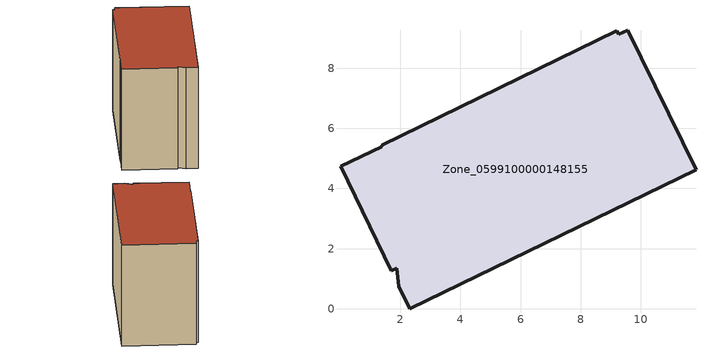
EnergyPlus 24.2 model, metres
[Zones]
Zone_0599100000148155
 floor ground (C_G): 2.32,0 1.96,0.75 1.88,1.35 1.71,1.27 0.01,4.74 1.39,5.39 1.38,5.44 9.2,9.24 9.26,9.12 9.56,9.26 11.83,4.62 z0
 wall outside (C_F): 9.56,9.26 9.26,9.12 9.2,9.24 1.38,5.44 1.39,5.39 0.01,4.74 1.71,1.27 1.88,1.35 1.96,0.75 2.32,0 11.83,4.62 9.56,9.26 z0:7.61
 roof outside (C_R): 1.96,0.75 2.32,0 11.83,4.62 9.56,9.26 9.26,9.12 9.2,9.24 1.38,5.44 1.39,5.39 0.01,4.74 1.71,1.27 1.88,1.35 z7.61
[BUILDING]
Pand.0599100000148155: North Axis=0; Terrain=City; Loads Convergence Tolerance Value=0.04; Temperature Convergence Tolerance Value=0.4; Solar Distribution=FullExterior; Maximum Number of Warmup Days=25; Minimum Number of Warmup Days=1
[Site:Location]
Rotterdam.The.Hague.AP_ZH_NLD Design_Conditions: Latitude=51.96; Longitude=4.45; Time Zone=1; Elevation=-4.5
[SITE:GROUNDTEMPERATURE:BUILDINGSURFACE]
18, 18, 18, 18, 18, 18, 18, 18, 18, 18, 18, 18
[MATERIAL] Thermal Absorptance=0.9; Solar Absorptance=0.7; Visible Absorptance=0.7
Name | Roughness | Thickness | Conductivity | Density | Specific Heat
G.TI.1975-1991 | MediumSmooth | 0.15 | 0.288461 | 540 | 1210
F.TI.1975-1991 | Rough | 0.3 | 0.230769 | 1920 | 840
R.TI.1975-1991 | MediumRough | 0.2 | 0.153846 | 1500 | 1000
[CONSTRUCTION]
C_G: G.TI.1975-1991
C_F: F.TI.1975-1991
C_R: R.TI.1975-1991
[ZONE]
Zone_0599100000148155: Type=1; Multiplier=1; Ceiling Height=Autocalculate; Volume=Autocalculate; Floor Area=autocalculate; Part of Total Floor Area=Yes
[ZONEINFILTRATION:DESIGNFLOWRATE]
Infil_Zone_0599100000148155: Zone or ZoneList or Space or SpaceList=Zone_0599100000148155; Schedule=AlwaysOn; Design Flow Rate Calculation Method=Flow/Area; Flow Rate per Floor Area=0.003; Constant Term Coefficient=1; Temperature Term Coefficient=0; Velocity Term Coefficient=0; Velocity Squared Term Coefficient=0
[HVACTEMPLATE:ZONE:IDEALLOADSAIRSYSTEM]
Zone_0599100000148155: Maximum Heating Supply Air Temperature=50; Minimum Cooling Supply Air Temperature=13; Maximum Heating Supply Air Humidity Ratio=0.0156; Minimum Cooling Supply Air Humidity Ratio=0.0077; Heating Limit=NoLimit; Cooling Limit=NoLimit; Dehumidification Control Type=ConstantSensibleHeatRatio; Cooling Sensible Heat Ratio=0.7; Dehumidification Setpoint=60; Humidification Control Type=None; Humidification Setpoint=30; Outdoor Air Method=None; Outdoor Air Flow Rate per Person=0.00944; Outdoor Air Flow Rate per Zone Floor Area=0; Outdoor Air Flow Rate per Zone=0; Demand Controlled Ventilation Type=None; Outdoor Air Economizer Type=NoEconomizer; Heat Recovery Type=None; Sensible Heat Recovery Effectiveness=0.7; Latent Heat Recovery Effectiveness=0.65
[ZONECONTROL:THERMOSTAT]
ThermostatControl_Zone_0599100000148155: Zone or ZoneList=Zone_0599100000148155; Control Type Schedule=DualSetpointControlType; Control 1=Thermostat_Zone_0599100000148155; Temperature Difference Between Cutout And Setpoint=0
[THERMOSTATSETPOINT:DUALSETPOINT]
Thermostat_Zone_0599100000148155: Heating Setpoint Temperature Schedule=HeatingSetpoint_Zone_0599100000148155; Cooling Setpoint Temperature Schedule=CoolingSetpoint_Zone_0599100000148155
[SCHEDULE:COMPACT]
HeatingSetpoint_Zone_0599100000148155: Through: 12/31, For: AllDays, Until: 24:00, 21
CoolingSetpoint_Zone_0599100000148155: Through: 12/31, For: AllDays, Until: 24:00, 24
DualSetpointControlType: Through: 12/31, For: AllDays, Until: 24:00, 4
AlwaysOn: Through: 12/31, For: AllDays, Until: 24:00, 1
